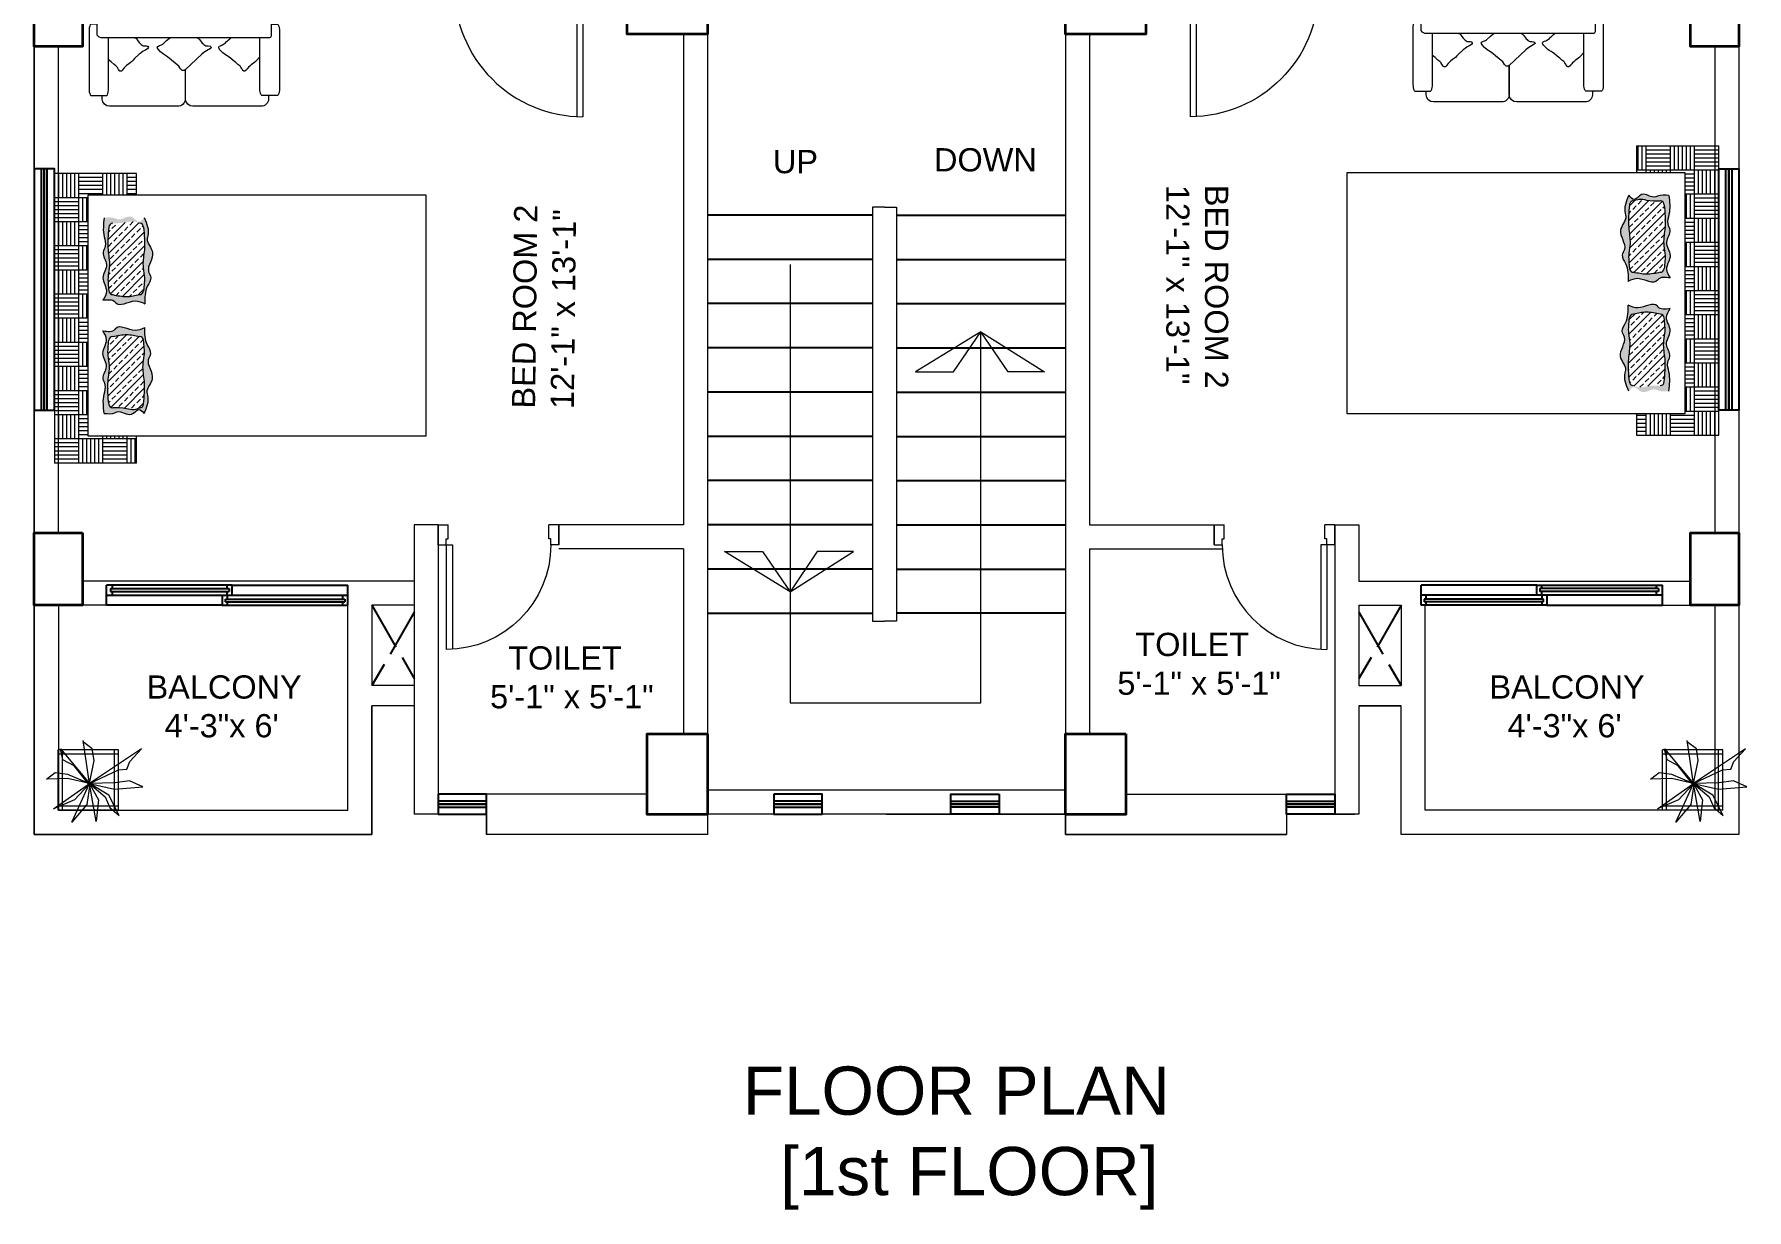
# Model space of a CAD drawing. Header units: inches. Extents: x -6918 to 21732, y -6368 to 1797.
# Drawn here: x 19393.7 to 19819.7, y -4395 to -4102.7 of the extents above; entities that cross this region are included whole.
import ezdxf

# ---------------------------------------------------------------- set-up
doc = ezdxf.new("R2010")
doc.units = ezdxf.units.IN
doc.header["$MEASUREMENT"] = 0
doc.linetypes.add('ACAD_ISO02W100', pattern=[15, 12, -3])
for name, color, linetype, lineweight in [('COLOUMN', 10, 'Continuous', 35), ('DIM', 10, 'Continuous', 18), ('dim-8', 7, 'Continuous', 9), ('Door', 6, 'Continuous', 15), ('FTOB', 252, 'Continuous', 18), ('funiture', 250, 'Continuous', 9), ('FUR', 251, 'Continuous', 9), ('furniture', 21, 'Continuous', 15), ('LINE', 250, 'Continuous', 15), ('Raling', 1, 'Continuous', 15), ('STAIR', 32, 'Continuous', 25), ('Varanda', 16, 'Continuous', 15), ('WALL', 7, 'Continuous', 20), ('WINDOW', 5, 'Continuous', 25)]:
    doc.layers.add(name, color=color, linetype=linetype, lineweight=lineweight)
doc.layers.add('DOT', color=140, linetype='ACAD_ISO02W100')
doc.styles.get("Standard").update_dxf_attribs({"font": 'arial.ttf'})

# ---------------------------------------------------------------- blocks, each defined once
blk = doc.blocks.new('A$C71373806')
at = {"layer": 'Door'}
for p, q in [((2, 5), (2, 31)), ((3.5, 5), (3.5, 30.96)), ((0, 5), (0, 0)), ((0, 5), (2, 5)), ((2, 5), (2, 3.5)), ((2, 5), (3.5, 5)), ((28, 5), (28, 3.5)), ((30, 5), (28, 5)), ((30, 5), (30, 0)), ((0, 0), (2.5, 0)), ((2, 3.5), (2.5, 3.5)), ((2.5, 3.5), (2.5, 0)), ((27.5, 3.5), (27.5, 0)), ((28, 3.5), (27.5, 3.5)), ((30, 0), (27.5, 0))]:
    blk.add_line(p, q, dxfattribs=at)
blk.add_arc((2, 5), 26, 0, 90, dxfattribs=at)
blk = doc.blocks.new('M door')
at = {"layer": 'Door'}
for p, q in [((10890.88, 11660.35), (10895.88, 11660.35)), ((10890.88, 11660.35), (10890.88, 11658.35)), ((10895.88, 11660.35), (10895.88, 11657.85)), ((10890.88, 11658.35), (10892.38, 11658.35)), ((10892.38, 11658.35), (10892.38, 11657.85)), ((10892.38, 11657.85), (10895.88, 11657.85)), ((10890.88, 11626.35), (10860.38, 11626.35)), ((10890.88, 11627.85), (10860.42, 11627.85)), ((10890.88, 11626.35), (10890.88, 11627.85)), ((10890.88, 11624.35), (10890.88, 11626.35)), ((10890.88, 11626.35), (10892.38, 11626.35)), ((10892.38, 11626.85), (10895.88, 11626.85)), ((10892.38, 11626.35), (10892.38, 11626.85)), ((10895.88, 11624.35), (10895.88, 11626.85)), ((10890.88, 11624.35), (10895.88, 11624.35))]:
    blk.add_line(p, q, dxfattribs=at)
blk.add_arc((10892.38, 11626.35), 32, 90, 180, dxfattribs=at)
blk = doc.blocks.new('ADFSDF')
at = {"layer": 'COLOUMN'}
for points in [[(-22327.73, -19135.6), (-22309.73, -19135.6), (-22309.73, -19147.6), (-22327.73, -19147.6)], [(-22206.23, -19135.6), (-22186.23, -19135.6), (-22186.23, -19150.6), (-22206.23, -19150.6)], [(-22045.23, -19135.6), (-22025.23, -19135.6), (-22025.23, -19150.6), (-22045.23, -19150.6)], [(-21921.73, -19135.6), (-21903.73, -19135.6), (-21903.73, -19147.6), (-21921.73, -19147.6)], [(-22315.73, -19284.6), (-22315.73, -19302.6), (-22327.73, -19302.6), (-22327.73, -19284.6)], [(-22206.23, -19284.6), (-22186.23, -19284.6), (-22186.23, -19299.6), (-22206.23, -19299.6)], [(-22045.23, -19284.6), (-22025.23, -19284.6), (-22025.23, -19299.6), (-22045.23, -19299.6)], [(-21903.73, -19284.6), (-21903.73, -19302.6), (-21915.73, -19302.6), (-21915.73, -19284.6)], [(-22315.73, -19438.6), (-22315.73, -19456.6), (-22327.73, -19456.6), (-22327.73, -19438.6)], [(-22180.23, -19438.6), (-22160.23, -19438.6), (-22160.23, -19453.6), (-22180.23, -19453.6)], [(-22071.23, -19438.6), (-22051.23, -19438.6), (-22051.23, -19453.6), (-22071.23, -19453.6)], [(-21903.73, -19438.6), (-21903.73, -19456.6), (-21915.73, -19456.6), (-21915.73, -19438.6)], [(-22315.73, -19577.6), (-22315.73, -19595.6), (-22327.73, -19595.6), (-22327.73, -19577.6)], [(-21903.73, -19577.6), (-21903.73, -19595.6), (-21915.73, -19595.6), (-21915.73, -19577.6)], [(-22160.23, -19627.6), (-22160.23, -19647.6), (-22175.23, -19647.6), (-22175.23, -19627.6)], [(-22056.23, -19627.6), (-22056.23, -19647.6), (-22071.23, -19647.6), (-22071.23, -19627.6)]]:
    blk.add_lwpolyline(points, close=True, dxfattribs=at)
blk = doc.blocks.new('A$C33DE3946')
at = {"layer": 'funiture', "linetype": 'ByBlock', "ltscale": 50}
h = blk.add_hatch(color=146, dxfattribs=at)
edge = h.paths.add_edge_path()
edge.add_spline(control_points=[(26.11, 44.95), (25.33, 45.31), (23.06, 46.36), (19.74, 43.94), (18.12, 46.16), (16.86, 45.98), (15.66, 45.81)], knot_values=[0, 0, 0, 0, 2.535089, 7.417238, 7.565084, 10.641303, 10.641303, 10.641303, 10.641303], degree=3, periodic=0)
edge.add_spline(control_points=[(15.66, 45.81), (16.11, 46.53), (17.22, 48.33), (14.72, 51.39), (17.5, 54.6), (15.14, 57.26), (16.65, 59.45), (15.53, 62.38), (15.8, 64.74), (15.97, 66.32)], knot_values=[0, 0, 0, 0, 2.365898, 5.877054, 9.315251, 12.442743, 14.040477, 16.397017, 21.143287, 21.143287, 21.143287, 21.143287], degree=3, periodic=0)
edge.add_spline(control_points=[(15.97, 66.32), (16.94, 66.42), (18.07, 66.54), (20.14, 65.41), (22.47, 67.79), (24.5, 64.66), (25.5, 65.85), (25.92, 66.35)], knot_values=[0, 0, 0, 0, 2.808231, 3.268551, 6.873507, 9.111892, 10.726097, 10.726097, 10.726097, 10.726097], degree=3, periodic=0)
edge.add_spline(control_points=[(25.92, 66.35), (26.58, 64.85), (27.34, 63.09), (26.29, 60.15), (29.54, 57.41), (26.08, 53.93), (28.02, 51.24), (26.07, 48.7), (26.09, 46.44), (26.11, 44.95)], knot_values=[0, 0, 0, 0, 4.610529, 5.374615, 9.016949, 13.930416, 15.45398, 17.711327, 22.172351, 22.172351, 22.172351, 22.172351], degree=3, periodic=0)
edge = h.paths.add_edge_path(flags=16)
edge.add_spline(control_points=[(18.14, 47.2), (19.28, 46.96), (21.49, 46.49), (23.7, 46.97), (24.78, 47.2)], knot_values=[0, 0, 0, 0, 3.429086, 6.69861, 6.69861, 6.69861, 6.69861], degree=3, periodic=0)
edge.add_ellipse((24.78, 48.2), major_axis=(0.708, 0.708), ratio=1, start_angle=225.0292, end_angle=312.4047)
edge.add_spline(control_points=[(25.78, 48.15), (25.92, 49.42), (26.15, 51.51), (25.4, 54.88), (26.27, 58.89), (25.96, 62.08), (25.78, 63.96)], knot_values=[0, 0, 0, 0, 3.808144, 6.257194, 10.21247, 15.843289, 15.843289, 15.843289, 15.843289], degree=3, periodic=0)
edge.add_ellipse((24.78, 63.96), major_axis=(0.707, 0.707), ratio=1, start_angle=315.4095, end_angle=405)
edge.add_spline(control_points=[(24.78, 64.96), (24.32, 65.16), (23.28, 65.63), (21.02, 64.97), (19.27, 64.96), (18.14, 64.96)], knot_values=[0, 0, 0, 0, 1.462449, 3.329855, 6.731129, 6.731129, 6.731129, 6.731129], degree=3, periodic=0)
edge.add_ellipse((18.14, 63.96), major_axis=(-0.707, 0.707), ratio=1, start_angle=-45, end_angle=45)
edge.add_spline(control_points=[(17.14, 63.96), (16.96, 62.08), (16.65, 58.89), (17.52, 54.88), (16.77, 51.51), (17, 49.42), (17.15, 48.15)], knot_values=[0, 0, 0, 0, 5.630819, 9.586095, 12.035145, 15.843289, 15.843289, 15.843289, 15.843289], degree=3, periodic=0)
edge.add_ellipse((18.14, 48.2), major_axis=(0.707, 0.707), ratio=1, start_angle=137.5277, end_angle=225)
h = blk.add_hatch(color=146, dxfattribs=at)
edge = h.paths.add_edge_path()
edge.add_spline(control_points=[(25.92, 17.65), (25.5, 18.15), (24.5, 19.34), (22.47, 16.21), (20.14, 18.59), (18.07, 17.46), (16.94, 17.58), (15.97, 17.68)], knot_values=[0, 0, 0, 0, 1.614205, 3.85259, 7.457546, 7.917867, 10.726097, 10.726097, 10.726097, 10.726097], degree=3, periodic=0)
edge.add_spline(control_points=[(15.97, 17.68), (15.8, 19.26), (15.53, 21.62), (16.65, 24.55), (15.14, 26.74), (17.5, 29.4), (14.72, 32.61), (17.22, 35.67), (16.11, 37.47), (15.66, 38.19)], knot_values=[0, 0, 0, 0, 4.74627, 7.10281, 8.700544, 11.828036, 15.266233, 18.777389, 21.143287, 21.143287, 21.143287, 21.143287], degree=3, periodic=0)
edge.add_spline(control_points=[(15.66, 38.19), (16.86, 38.02), (18.12, 37.84), (19.74, 40.06), (23.06, 37.64), (25.33, 38.69), (26.11, 39.05)], knot_values=[0, 0, 0, 0, 3.076219, 3.224065, 8.106215, 10.641303, 10.641303, 10.641303, 10.641303], degree=3, periodic=0)
edge.add_spline(control_points=[(26.11, 39.05), (26.09, 37.56), (26.07, 35.3), (28.02, 32.76), (26.08, 30.07), (29.54, 26.59), (26.29, 23.85), (27.34, 20.91), (26.58, 19.15), (25.92, 17.65)], knot_values=[0, 0, 0, 0, 4.461025, 6.718371, 8.241935, 13.155403, 16.797737, 17.561823, 22.172351, 22.172351, 22.172351, 22.172351], degree=3, periodic=0)
edge = h.paths.add_edge_path(flags=16)
edge.add_spline(control_points=[(24.78, 36.8), (23.7, 37.03), (21.49, 37.51), (19.28, 37.04), (18.14, 36.8)], knot_values=[0, 0, 0, 0, 3.269523, 6.69861, 6.69861, 6.69861, 6.69861], degree=3, periodic=0)
edge.add_ellipse((18.14, 35.8), major_axis=(-0.707, 0.707), ratio=1, start_angle=-45, end_angle=42.4723)
edge.add_spline(control_points=[(17.15, 35.85), (17, 34.58), (16.77, 32.49), (17.52, 29.12), (16.65, 25.11), (16.96, 21.92), (17.14, 20.04)], knot_values=[0, 0, 0, 0, 3.808144, 6.257194, 10.21247, 15.843289, 15.843289, 15.843289, 15.843289], degree=3, periodic=0)
edge.add_ellipse((18.14, 20.04), major_axis=(0.707, 0.707), ratio=1, start_angle=135, end_angle=225)
edge.add_spline(control_points=[(18.14, 19.04), (19.27, 19.04), (21.02, 19.03), (23.28, 18.37), (24.32, 18.84), (24.78, 19.04)], knot_values=[0, 0, 0, 0, 3.401273, 5.26868, 6.731129, 6.731129, 6.731129, 6.731129], degree=3, periodic=0)
edge.add_ellipse((24.78, 20.04), major_axis=(-0.707, 0.707), ratio=1, start_angle=135, end_angle=224.5905)
edge.add_spline(control_points=[(25.78, 20.04), (25.96, 21.92), (26.27, 25.11), (25.4, 29.12), (26.15, 32.49), (25.92, 34.58), (25.78, 35.85)], knot_values=[0, 0, 0, 0, 5.630819, 9.586095, 12.035145, 15.843289, 15.843289, 15.843289, 15.843289], degree=3, periodic=0)
edge.add_ellipse((24.78, 35.8), major_axis=(-0.708, 0.708), ratio=1, start_angle=227.5953, end_angle=314.9708)
at = {"layer": 'funiture', "color": 146, "linetype": 'ByBlock', "lineweight": 9, "ltscale": 50}
for p, q in [((9.59, 77.31), (3.59, 77.31)), ((3.59, 77.31), (3.59, 71.31)), ((4.59, 77.31), (4.59, 71.31)), ((5.59, 77.31), (5.59, 71.31)), ((6.59, 77.31), (6.59, 71.31)), ((7.59, 77.31), (7.59, 71.31)), ((8.59, 77.31), (8.59, 71.31)), ((15.59, 77.31), (9.59, 77.31)), ((9.59, 77.31), (9.59, 71.31)), ((21.59, 77.31), (15.59, 77.31)), ((15.59, 77.31), (15.59, 72)), ((16.59, 77.31), (16.59, 72)), ((17.59, 77.31), (17.59, 72)), ((18.59, 77.31), (18.59, 72)), ((19.59, 77.31), (19.59, 72)), ((20.59, 77.31), (20.59, 72)), ((24, 77.31), (21.59, 77.31)), ((21.59, 77.31), (21.59, 72)), ((24, 72), (24, 77.31)), ((15.59, 76.31), (9.59, 76.31)), ((15.59, 75.31), (9.59, 75.31)), ((15.59, 74.31), (9.59, 74.31)), ((15.59, 73.31), (9.59, 73.31)), ((24, 76.31), (21.59, 76.31)), ((24, 75.31), (21.59, 75.31)), ((24, 74.31), (21.59, 74.31)), ((24, 73.31), (21.59, 73.31)), ((9.59, 71.31), (3.59, 71.31)), ((3.59, 71.31), (3.59, 65.31)), ((9.59, 70.31), (3.59, 70.31)), ((9.59, 69.31), (3.59, 69.31)), ((9.59, 68.31), (3.59, 68.31)), ((15.59, 72.31), (9.59, 72.31)), ((12, 71.31), (9.59, 71.31)), ((9.59, 71.31), (9.59, 65.31)), ((10.59, 71.31), (10.59, 65.31)), ((11.59, 71.31), (11.59, 65.31)), ((24, 72.31), (21.59, 72.31)), ((9.59, 67.31), (3.59, 67.31)), ((9.59, 66.31), (3.59, 66.31)), ((3.59, 65.31), (3.59, 59.31)), ((9.59, 65.31), (3.59, 65.31)), ((4.59, 65.31), (4.59, 59.31)), ((5.59, 65.31), (5.59, 59.31)), ((6.59, 65.31), (6.59, 59.31)), ((7.59, 65.31), (7.59, 59.31)), ((8.59, 65.31), (8.59, 59.31)), ((9.59, 65.31), (9.59, 59.31)), ((12, 65.31), (9.59, 65.31)), ((12, 64.31), (9.59, 64.31)), ((12, 63.31), (9.59, 63.31)), ((12, 62.31), (9.59, 62.31)), ((12, 61.31), (9.59, 61.31)), ((12, 60.31), (9.59, 60.31)), ((9.59, 59.31), (3.59, 59.31)), ((3.59, 59.31), (3.59, 53.31)), ((9.59, 58.31), (3.59, 58.31)), ((9.59, 57.31), (3.59, 57.31)), ((9.59, 56.31), (3.59, 56.31)), ((12, 59.31), (9.59, 59.31)), ((9.59, 59.31), (9.59, 53.31)), ((10.59, 59.31), (10.59, 53.31)), ((11.59, 59.31), (11.59, 53.31)), ((9.59, 55.31), (3.59, 55.31)), ((9.59, 54.31), (3.59, 54.31)), ((9.59, 53.31), (3.59, 53.31)), ((3.59, 53.31), (3.59, 47.31)), ((4.59, 53.31), (4.59, 47.31)), ((5.59, 53.31), (5.59, 47.31)), ((6.59, 53.31), (6.59, 47.31)), ((7.59, 53.31), (7.59, 47.31)), ((8.59, 53.31), (8.59, 47.31)), ((12, 53.31), (9.59, 53.31)), ((9.59, 53.31), (9.59, 47.31)), ((12, 52.31), (9.59, 52.31)), ((12, 51.31), (9.59, 51.31)), ((9.59, 47.31), (3.59, 47.31)), ((3.59, 47.31), (3.59, 41.31)), ((12, 50.31), (9.59, 50.31)), ((12, 49.31), (9.59, 49.31)), ((12, 48.31), (9.59, 48.31)), ((12, 47.31), (9.59, 47.31)), ((9.59, 47.31), (9.59, 41.31)), ((10.59, 47.31), (10.59, 41.31)), ((11.59, 47.31), (11.59, 41.31)), ((9.59, 46.31), (3.59, 46.31)), ((9.59, 45.31), (3.59, 45.31)), ((9.59, 44.31), (3.59, 44.31)), ((9.59, 43.31), (3.59, 43.31)), ((9.59, 42.31), (3.59, 42.31)), ((9.59, 41.31), (3.59, 41.31)), ((3.59, 41.31), (3.59, 35.31)), ((4.59, 41.31), (4.59, 35.31)), ((5.59, 41.31), (5.59, 35.31)), ((6.59, 41.31), (6.59, 35.31)), ((7.59, 41.31), (7.59, 35.31)), ((8.59, 41.31), (8.59, 35.31)), ((12, 41.31), (9.59, 41.31)), ((9.59, 41.31), (9.59, 35.31)), ((12, 40.31), (9.59, 40.31)), ((12, 39.31), (9.59, 39.31)), ((9.59, 35.31), (3.59, 35.31)), ((3.59, 35.31), (3.59, 29.31)), ((9.59, 34.31), (3.59, 34.31)), ((12, 38.31), (9.59, 38.31)), ((12, 37.31), (9.59, 37.31)), ((12, 36.31), (9.59, 36.31)), ((12, 35.31), (9.59, 35.31)), ((9.59, 35.31), (9.59, 29.31)), ((10.59, 35.31), (10.59, 29.31)), ((11.59, 35.31), (11.59, 29.31)), ((9.59, 33.31), (3.59, 33.31)), ((9.59, 32.31), (3.59, 32.31)), ((9.59, 31.31), (3.59, 31.31)), ((9.59, 30.31), (3.59, 30.31)), ((9.59, 29.31), (3.59, 29.31)), ((3.59, 29.31), (3.59, 23.31)), ((4.59, 29.31), (4.59, 23.31)), ((5.59, 29.31), (5.59, 23.31)), ((6.59, 29.31), (6.59, 23.31)), ((7.59, 29.31), (7.59, 23.31)), ((8.59, 29.31), (8.59, 23.31)), ((12, 29.31), (9.59, 29.31)), ((9.59, 29.31), (9.59, 23.31)), ((12, 28.31), (9.59, 28.31)), ((12, 27.31), (9.59, 27.31)), ((12, 26.31), (9.59, 26.31)), ((9.59, 23.31), (3.59, 23.31)), ((3.59, 23.31), (3.59, 17.31)), ((9.59, 22.31), (3.59, 22.31)), ((9.59, 21.31), (3.59, 21.31)), ((12, 25.31), (9.59, 25.31)), ((12, 24.31), (9.59, 24.31)), ((12, 23.31), (9.59, 23.31)), ((9.59, 23.31), (9.59, 17.31)), ((10.59, 23.31), (10.59, 17.31)), ((11.59, 23.31), (11.59, 17.31)), ((9.59, 20.31), (3.59, 20.31)), ((9.59, 19.31), (3.59, 19.31)), ((9.59, 18.31), (3.59, 18.31)), ((9.59, 17.31), (3.59, 17.31)), ((3.59, 17.31), (3.59, 11.31)), ((4.59, 17.31), (4.59, 11.31)), ((5.59, 17.31), (5.59, 11.31)), ((6.59, 17.31), (6.59, 11.31)), ((7.59, 17.31), (7.59, 11.31)), ((8.59, 17.31), (8.59, 11.31)), ((12, 17.31), (9.59, 17.31)), ((9.59, 17.31), (9.59, 11.31)), ((12, 16.31), (9.59, 16.31)), ((12, 15.31), (9.59, 15.31)), ((12, 14.31), (9.59, 14.31)), ((12, 13.31), (9.59, 13.31)), ((9.59, 11.31), (3.59, 11.31)), ((3.59, 11.31), (3.59, 5.31)), ((9.59, 10.31), (3.59, 10.31)), ((9.59, 9.31), (3.59, 9.31)), ((12, 12.31), (9.59, 12.31)), ((15.59, 11.31), (9.59, 11.31)), ((9.59, 11.31), (9.59, 5.31)), ((10.59, 11.31), (10.59, 5.31)), ((11.59, 11.31), (11.59, 5.31)), ((12.59, 11.31), (12.59, 5.31)), ((13.59, 11.31), (13.59, 5.31)), ((14.59, 11.31), (14.59, 5.31)), ((15.59, 12), (15.59, 11.31)), ((21.59, 11.31), (15.59, 11.31)), ((15.59, 11.31), (15.59, 5.31)), ((21.59, 10.31), (15.59, 10.31)), ((21.59, 9.31), (15.59, 9.31)), ((16.59, 12), (16.59, 11.31)), ((17.59, 12), (17.59, 11.31)), ((18.59, 12), (18.59, 11.31)), ((19.59, 12), (19.59, 11.31)), ((20.59, 12), (20.59, 11.31)), ((21.59, 12), (21.59, 11.31)), ((24, 11.31), (21.59, 11.31)), ((21.59, 11.31), (21.59, 5.31)), ((22.59, 11.31), (22.59, 5.31)), ((23.59, 11.31), (23.59, 5.31)), ((24, 5.31), (24, 12)), ((9.59, 8.31), (3.59, 8.31)), ((9.59, 7.31), (3.59, 7.31)), ((9.59, 6.31), (3.59, 6.31)), ((9.59, 5.31), (3.59, 5.31)), ((15.59, 5.31), (9.59, 5.31)), ((21.59, 8.31), (15.59, 8.31)), ((21.59, 7.31), (15.59, 7.31)), ((21.59, 6.31), (15.59, 6.31)), ((21.59, 5.31), (15.59, 5.31)), ((24, 5.31), (21.59, 5.31))]:
    blk.add_line(p, q, dxfattribs=at)
at = {"layer": 'funiture', "color": 146, "ltscale": 20}
for p, q in [((12, 12), (12, 72)), ((12, 72), (96, 72)), ((96, 72), (96, 12)), ((96, 12), (12, 12))]:
    blk.add_line(p, q, dxfattribs=at)
at = {"layer": 'funiture', "color": 146, "linetype": 'ByBlock', "ltscale": 50}
for p, q in [((21.19, 65.12), (16.9, 60.83)), ((24.62, 65.03), (17.04, 57.44)), ((18.79, 64.49), (17.91, 63.61)), ((21.88, 64.05), (21, 63.17)), ((23.21, 65.38), (22.33, 64.49)), ((25.7, 64.34), (25.42, 64.05)), ((17.91, 60.08), (17.02, 59.19)), ((17.46, 63.17), (17.03, 62.73)), ((25.89, 62.76), (17.25, 54.12)), ((19.23, 61.4), (18.35, 60.52)), ((20.56, 62.73), (19.67, 61.84)), ((22.33, 60.96), (21.44, 60.08)), ((23.65, 62.29), (22.77, 61.4)), ((24.98, 63.61), (24.09, 62.73)), ((25.42, 60.52), (24.54, 59.63)), ((26.01, 61.11), (25.86, 60.96)), ((26.04, 59.37), (16.95, 50.28)), ((18.35, 56.98), (17.46, 56.1)), ((25.66, 55.46), (17.58, 47.37)), ((19.67, 58.31), (18.79, 57.42)), ((21, 59.63), (20.12, 58.75)), ((21.44, 56.54), (20.56, 55.66)), ((22.77, 57.87), (21.88, 56.98)), ((24.09, 59.19), (23.21, 58.31)), ((24.54, 56.1), (23.65, 55.21)), ((25.86, 57.42), (24.98, 56.54)), ((17.46, 52.56), (16.99, 52.09)), ((18.79, 53.89), (17.91, 53)), ((20.12, 55.21), (19.23, 54.33)), ((20.56, 52.12), (19.67, 51.24)), ((25.92, 52.18), (20.52, 46.78)), ((21.88, 53.45), (21, 52.56)), ((23.21, 54.77), (22.33, 53.89)), ((23.65, 51.68), (22.77, 50.79)), ((24.98, 53), (24.09, 52.12)), ((25.71, 53.74), (25.42, 53.45)), ((17.91, 49.47), (17.09, 48.65)), ((19.23, 50.79), (18.35, 49.91)), ((19.67, 47.7), (18.99, 47.02)), ((21, 49.03), (20.12, 48.14)), ((22.33, 50.35), (21.44, 49.47)), ((22.77, 47.26), (22.27, 46.76)), ((24.09, 48.58), (23.21, 47.7)), ((25.82, 48.54), (24.39, 47.11)), ((25.42, 49.91), (24.54, 49.03)), ((25.98, 50.47), (25.86, 50.35)), ((25.91, 34.5), (16.93, 25.51)), ((21.62, 37.27), (16.94, 32.6)), ((17.02, 34.44), (17, 34.42)), ((24.7, 36.82), (17.28, 29.4)), ((18.35, 35.77), (17.46, 34.88)), ((19.67, 37.09), (18.79, 36.21)), ((21.44, 35.33), (20.56, 34.44)), ((22.77, 36.65), (21.88, 35.77)), ((23.23, 37.11), (23.21, 37.09)), ((24.54, 34.88), (23.65, 34)), ((25.74, 36.09), (24.98, 35.33)), ((25.79, 30.83), (16.97, 22.01)), ((17.46, 31.35), (17.11, 31)), ((18.79, 32.68), (17.91, 31.79)), ((20.12, 34), (19.23, 33.12)), ((20.56, 30.91), (19.67, 30.02)), ((21.88, 32.23), (21, 31.35)), ((23.21, 33.56), (22.33, 32.68)), ((23.65, 30.47), (22.77, 29.58)), ((24.98, 31.79), (24.09, 30.91)), ((25.98, 32.8), (25.42, 32.23)), ((17.91, 28.26), (17.16, 27.51)), ((25.79, 27.3), (17.66, 19.17)), ((19.23, 29.58), (18.35, 28.7)), ((19.67, 26.49), (18.79, 25.6)), ((21, 27.81), (20.12, 26.93)), ((22.33, 29.14), (21.44, 28.26)), ((22.77, 26.05), (21.88, 25.16)), ((24.09, 27.37), (23.21, 26.49)), ((25.42, 28.7), (24.54, 27.81)), ((25.86, 25.6), (24.98, 24.72)), ((17.02, 23.84), (16.88, 23.7)), ((18.35, 25.16), (17.46, 24.28)), ((18.79, 22.07), (17.91, 21.18)), ((20.12, 23.39), (19.23, 22.51)), ((21.44, 24.72), (20.56, 23.84)), ((26.04, 24.02), (20.94, 18.91)), ((21.88, 21.63), (21, 20.74)), ((23.21, 22.95), (22.33, 22.07)), ((24.54, 24.28), (23.65, 23.39)), ((25.97, 22.17), (25.42, 21.63)), ((17.46, 20.74), (17.11, 20.39)), ((20.56, 20.3), (19.67, 19.42)), ((23.65, 19.86), (22.77, 18.97)), ((24.98, 21.18), (24.09, 20.3)), ((25.8, 20.24), (24.46, 18.9))]:
    blk.add_line(p, q, dxfattribs=at)
for centre, start, end in [((18.14, 63.96), 90, 180), ((24.78, 63.96), 0, 90), ((24.78, 48.2), 270.0292, 357.4047), ((24.78, 35.8), 2.5953, 89.9708), ((18.14, 20.04), 180, 270), ((24.78, 20.04), 270, 0)]:
    blk.add_arc(centre, 1, start, end, dxfattribs=at)
at = {"layer": 'funiture', "color": 146, "linetype": 'ByBlock', "lineweight": 0, "ltscale": 50}
for centre, start, end in [((18.14, 48.2), 182.5277, 270), ((18.14, 35.8), 90, 177.4723)]:
    blk.add_arc(centre, 1, start, end, dxfattribs=at)
at = {"layer": 'funiture', "color": 146, "linetype": 'ByBlock', "ltscale": 50}
for points, knots in [([(15.97, 66.32), (15.8, 64.74), (15.53, 62.38), (16.65, 59.45), (15.14, 57.26), (17.5, 54.6), (14.72, 51.39), (17.22, 48.33), (16.11, 46.53), (15.66, 45.81)], [0, 0, 0, 0, 4.74627, 7.10281, 8.700544, 11.828036, 15.266233, 18.777389, 21.143287, 21.143287, 21.143287, 21.143287]), ([(17.14, 63.96), (16.96, 62.08), (16.65, 58.89), (17.52, 54.88), (16.77, 51.51), (17, 49.42), (17.15, 48.15)], [0, 0, 0, 0, 5.630819, 9.586095, 12.035145, 15.843289, 15.843289, 15.843289, 15.843289]), ([(25.78, 63.96), (25.96, 62.08), (26.27, 58.89), (25.4, 54.88), (26.15, 51.51), (25.92, 49.42), (25.78, 48.15)], [0, 0, 0, 0, 5.630819, 9.586095, 12.035145, 15.843289, 15.843289, 15.843289, 15.843289]), ([(25.92, 66.35), (26.58, 64.85), (27.34, 63.09), (26.29, 60.15), (29.54, 57.41), (26.08, 53.93), (28.02, 51.24), (26.07, 48.7), (26.09, 46.44), (26.11, 44.95)], [0, 0, 0, 0, 4.610529, 5.374615, 9.016949, 13.930416, 15.45398, 17.711327, 22.172351, 22.172351, 22.172351, 22.172351]), ([(18.14, 47.2), (19.28, 46.96), (21.49, 46.49), (23.7, 46.97), (24.78, 47.2)], [0, 0, 0, 0, 3.429086, 6.69861, 6.69861, 6.69861, 6.69861]), ([(15.66, 45.81), (16.86, 45.98), (18.12, 46.16), (19.74, 43.94), (23.06, 46.36), (25.33, 45.31), (26.11, 44.95)], [0, 0, 0, 0, 3.076219, 3.224065, 8.106215, 10.641303, 10.641303, 10.641303, 10.641303]), ([(15.66, 38.19), (16.86, 38.02), (18.12, 37.84), (19.74, 40.06), (23.06, 37.64), (25.33, 38.69), (26.11, 39.05)], [0, 0, 0, 0, 3.076219, 3.224065, 8.106215, 10.641303, 10.641303, 10.641303, 10.641303]), ([(25.92, 17.65), (26.58, 19.15), (27.34, 20.91), (26.29, 23.85), (29.54, 26.59), (26.08, 30.07), (28.02, 32.76), (26.07, 35.3), (26.09, 37.56), (26.11, 39.05)], [0, 0, 0, 0, 4.610529, 5.374615, 9.016949, 13.930416, 15.45398, 17.711327, 22.172351, 22.172351, 22.172351, 22.172351]), ([(15.97, 17.68), (15.8, 19.26), (15.53, 21.62), (16.65, 24.55), (15.14, 26.74), (17.5, 29.4), (14.72, 32.61), (17.22, 35.67), (16.11, 37.47), (15.66, 38.19)], [0, 0, 0, 0, 4.74627, 7.10281, 8.700544, 11.828036, 15.266233, 18.777389, 21.143287, 21.143287, 21.143287, 21.143287]), ([(17.14, 20.04), (16.96, 21.92), (16.65, 25.11), (17.52, 29.12), (16.77, 32.49), (17, 34.58), (17.15, 35.85)], [0, 0, 0, 0, 5.630819, 9.586095, 12.035145, 15.843289, 15.843289, 15.843289, 15.843289]), ([(18.14, 36.8), (19.28, 37.04), (21.49, 37.51), (23.7, 37.03), (24.78, 36.8)], [0, 0, 0, 0, 3.429086, 6.69861, 6.69861, 6.69861, 6.69861]), ([(25.78, 20.04), (25.96, 21.92), (26.27, 25.11), (25.4, 29.12), (26.15, 32.49), (25.92, 34.58), (25.78, 35.85)], [0, 0, 0, 0, 5.630819, 9.586095, 12.035145, 15.843289, 15.843289, 15.843289, 15.843289]), ([(15.97, 17.68), (16.94, 17.58), (18.07, 17.46), (20.14, 18.59), (22.47, 16.21), (24.5, 19.34), (25.5, 18.15), (25.92, 17.65)], [0, 0, 0, 0, 2.808231, 3.268551, 6.873507, 9.111892, 10.726097, 10.726097, 10.726097, 10.726097]), ([(24.78, 19.04), (24.32, 18.84), (23.28, 18.37), (21.02, 19.03), (19.27, 19.04), (18.14, 19.04)], [0, 0, 0, 0, 1.462449, 3.329855, 6.731129, 6.731129, 6.731129, 6.731129])]:
    blk.add_open_spline(points, degree=3, knots=knots, dxfattribs=at)
blk = doc.blocks.new('A$C32D36C69')
at = {"layer": 'FUR'}
for points in [[(3.02, 23.85), (44.08, 23.85, -0.237245), (45.38, 23.27), (45.38, 17.75, -0.239259), (44.08, 17.1), (2.39, 17.1, -0.373324), (1.95, 17.57), (1.95, 23.26, -0.259578), (3.02, 23.85, -0.458998)], [(1.95, 20.39), (0.47, 20.39, 0.000201), (0.29, 20.27, 0.125644), (0, 18.8), (0, 4.32, 0.112539), (0.28, 2.84), (0.47, 2.71), (4.38, 2.71), (4.55, 2.84, 0.107081), (4.85, 4.32), (4.85, 17.1)], [(4.85, 12.29), (5.68, 11.39), (6.1, 11), (6.43, 10.73), (7, 10.3), (7.36, 10.01), (7.68, 9.71), (7.87, 9.5), (8.06, 9.22), (8.13, 9.13), (8.17, 9.08), (8.24, 8.97), (8.56, 8.73), (8.7, 8.71), (8.83, 8.73), (8.94, 8.81), (9.06, 8.92), (9.22, 9.12), (9.36, 9.36), (9.46, 9.52), (9.56, 9.71), (9.69, 9.89), (9.84, 10.04), (10.32, 10.4), (10.85, 10.86), (11.5, 11.43), (12.17, 11.98), (12.71, 12.37), (12.98, 12.54), (13.44, 12.83), (13.77, 13.08), (14.05, 13.31), (14.46, 13.68), (14.7, 13.95), (14.86, 14.15), (15.01, 14.35, 0.398667), (14.95, 14.96), (14.65, 15.08), (14.32, 15.21), (14.03, 15.33), (13.87, 15.43), (13.42, 15.81), (13.12, 16.09), (12.9, 16.31), (12.76, 16.46), (12.37, 16.76), (12.14, 16.94), (11.74, 17.09)], [(36.22, 17.1), (36.01, 17.06, 0.261458), (35.35, 16.55), (35.18, 16.31), (34.88, 15.9), (34.4, 15.35), (33.87, 15.04), (33.12, 15), (32.88, 14.98), (32.71, 14.92), (32.6, 14.73), (32.65, 14.52), (32.79, 14.32), (33.2, 14.05), (33.47, 13.91), (33.87, 13.69), (34.4, 13.32), (34.9, 12.96), (36.05, 11.89), (36.41, 11.51), (36.79, 11.09), (37.48, 10.54), (38.04, 10.11), (38.62, 9.55), (39.01, 9.03), (39.04, 8.97), (39.27, 8.77), (39.5, 8.71), (39.72, 8.78), (40.02, 9.12), (40.31, 9.62), (40.37, 9.72), (40.65, 10.04), (41.14, 10.41), (41.84, 11.02), (42.49, 11.57)], [(45.38, 20.39), (46.86, 20.39, -0.000201), (47.05, 20.27, -0.125644), (47.34, 18.8), (47.34, 4.32, -0.112539), (47.06, 2.84), (46.86, 2.71), (42.96, 2.71), (42.79, 2.84, -0.107081), (42.49, 4.32), (42.49, 17.1)], [(2.7, 2.71), (2.7, 1.81, 0.422461), (4.57, 0), (21.51, 0, 0.405948), (23.38, 1.81), (23.38, 9.1)], [(23.42, 9.04), (23.42, 1.81, 0.422528), (25.29, 0), (42.23, 0, 0.405948), (44.1, 1.81), (44.1, 2.71)]]:
    blk.add_lwpolyline(points, format="xyb", dxfattribs=at)
blk.add_lwpolyline([(20.65, 17.1), (20.44, 17.06), (20.12, 16.88), (19.84, 16.63), (19.6, 16.31), (19.37, 15.98), (19.19, 15.73), (18.98, 15.5), (18.74, 15.29), (18.29, 15.04), (17.74, 15), (17.26, 14.96), (17.02, 14.8), (16.99, 14.55), (17.18, 14.35), (18.12, 13.8), (18.78, 13.35), (19.3, 12.98), (23.42, 9.06), (23.66, 8.91), (24.2, 8.93), (24.56, 9.31), (25, 9.96), (26.81, 11.51), (27.39, 11.98), (28.08, 12.46), (28.85, 12.96), (29.55, 13.54), (30.14, 14.22), (30.39, 14.66), (30.24, 14.91), (30.11, 14.97), (29.82, 15.1), (29.32, 15.3), (29.02, 15.49), (28.34, 16.09), (28.06, 16.39), (27.37, 16.94), (26.85, 17.1)], dxfattribs=at)
blk = doc.blocks.new('FTOB')
at = {"layer": 'FTOB', "color": 72}
for p, q in [((1351.64, 2641.12), (1360.62, 2634.82)), ((1356.22, 2644.41), (1360.62, 2634.82)), ((1362.23, 2644.29), (1360.62, 2634.82)), ((1353.43, 2626.2), (1360.62, 2634.82)), ((1360.62, 2634.82), (1359.01, 2624.1)), ((1373.58, 2626.2), (1360.62, 2634.82))]:
    blk.add_line(p, q, dxfattribs=at)
at = {"layer": 'FTOB'}
for p, q in [((1352.86, 2641.48), (1352.86, 2626.48)), ((1367.86, 2641.48), (1352.86, 2641.48)), ((1353.91, 2641.48), (1353.91, 2626.48)), ((1366.81, 2641.48), (1366.81, 2626.48)), ((1367.86, 2641.48), (1367.86, 2626.48)), ((1367.86, 2640.43), (1352.86, 2640.43)), ((1367.86, 2627.53), (1352.86, 2627.53)), ((1367.86, 2626.48), (1352.86, 2626.48))]:
    blk.add_line(p, q, dxfattribs=at)
at = {"layer": 'FTOB', "color": 72, "flags": 128}
for points in [[(1360.53, 2635), (1356.89, 2638.84), (1351.64, 2641.12)], [(1360.68, 2635.07), (1359.98, 2640.05), (1356.22, 2644.41)], [(1360.62, 2634.82), (1362.86, 2638.86), (1362.23, 2644.29)], [(1349.94, 2633.78), (1352.1, 2632.11), (1355.1, 2632.46), (1360.62, 2634.82)], [(1360.62, 2634.82), (1367.84, 2631.39), (1369.86, 2631.28), (1370.64, 2629.34), (1373.58, 2626.2)]]:
    blk.add_lwpolyline(points, dxfattribs=at)
blk.add_lwpolyline([(1360.62, 2634.82), (1364.51, 2638.16), (1365.66, 2640.82), (1368.01, 2642.77), (1365.44, 2637.73)], close=True, dxfattribs=at)
at = {"layer": 'FTOB', "color": 72, "extrusion": (0, 0, -1), "flags": 128}
for points in [[(-1360.62, 2634.82), (-1355.16, 2633.58), (-1349.94, 2633.78)], [(-1360.39, 2634.89), (-1356.77, 2630.41), (-1354.02, 2628.9), (-1353.43, 2626.2)], [(-1360.62, 2634.82), (-1361.76, 2629.13), (-1361.31, 2626.18), (-1359.11, 2624.5)], [(-1360.62, 2634.82), (-1366.83, 2636.26), (-1373.85, 2635.62)], [(-1373.85, 2635.62), (-1370.58, 2634.19), (-1366.99, 2634.63), (-1360.62, 2634.82)]]:
    blk.add_lwpolyline(points, dxfattribs=at)

msp = doc.modelspace()

# ---------------------------------------------------------------- linework, layer by layer
at = {"layer": 'dim-8', "ltscale": 2}
for points in [[(19393.74, -4226.69), (19393.74, -4105.69)], [(19399.74, -4226.69), (19399.74, -4105.69)], [(19811.74, -4105.69), (19811.74, -4226.69)], [(19817.74, -4105.69), (19817.74, -4226.69)], [(19488.24, -4269.69), (19477.74, -4269.69), (19477.74, -4301.69), (19393.74, -4301.69), (19393.74, -4244.69)], [(19817.74, -4244.69), (19817.74, -4301.69), (19733.74, -4301.69), (19733.74, -4269.69), (19723.24, -4269.69)], [(19723.24, -4296.69), (19705.24, -4296.69), (19705.24, -4301.69), (19650.24, -4301.69), (19650.24, -4296.69), (19561.24, -4296.69), (19561.24, -4301.69), (19506.24, -4301.69), (19506.24, -4296.69), (19488.24, -4296.69)]]:
    msp.add_lwpolyline(points, dxfattribs=at)
at = {"layer": 'DOT'}
for p, q in [((19477.74, -4244.69), (19488.24, -4262.95)), ((19488.24, -4246.43), (19477.74, -4264.69)), ((19733.74, -4244.69), (19723.24, -4262.95)), ((19723.24, -4246.43), (19733.74, -4264.69))]:
    msp.add_line(p, q, dxfattribs=at)
at = {"layer": 'LINE'}
msp.add_lwpolyline([(19581.74, -4159.94), (19581.74, -4268.95), (19629.24, -4268.95), (19629.24, -4176.67), (19612.91, -4186.67), (19622.4, -4186.67), (19629.24, -4176.67), (19645.04, -4186.67), (19635.98, -4186.67), (19629.24, -4176.67)], dxfattribs=at)
msp.add_lwpolyline([(19581.74, -4241.37), (19565.41, -4231.37), (19574.9, -4231.37), (19581.74, -4241.37), (19597.54, -4231.37), (19588.48, -4231.37)], close=True, dxfattribs=at)
at = {"layer": 'Raling'}
for points in [[(19605.24, -4145.69), (19602.24, -4145.69), (19602.24, -4248.69), (19605.24, -4248.69)], [(19605.24, -4145.69), (19608.24, -4145.69), (19608.24, -4248.69), (19605.24, -4248.69)]]:
    msp.add_lwpolyline(points, dxfattribs=at)
at = {"layer": 'STAIR'}
for p, q in [((19602.24, -4147.69), (19561.24, -4147.69)), ((19608.24, -4147.69), (19650.24, -4147.69)), ((19602.24, -4158.69), (19561.24, -4158.69)), ((19608.24, -4158.69), (19650.24, -4158.69)), ((19602.24, -4169.69), (19561.24, -4169.69)), ((19608.24, -4169.69), (19650.24, -4169.69)), ((19602.24, -4180.69), (19561.24, -4180.69)), ((19608.24, -4180.69), (19650.24, -4180.69)), ((19602.24, -4191.69), (19561.24, -4191.69)), ((19608.24, -4191.69), (19650.24, -4191.69)), ((19602.24, -4202.69), (19561.24, -4202.69)), ((19608.24, -4202.69), (19650.24, -4202.69)), ((19602.24, -4213.69), (19561.24, -4213.69)), ((19608.24, -4213.69), (19650.24, -4213.69)), ((19602.24, -4224.69), (19561.24, -4224.69)), ((19608.24, -4224.69), (19650.24, -4224.69)), ((19602.24, -4235.69), (19561.24, -4235.69)), ((19608.24, -4235.69), (19650.24, -4235.69)), ((19561.24, -4246.69), (19602.24, -4246.69)), ((19650.24, -4246.69), (19608.24, -4246.69))]:
    msp.add_line(p, q, dxfattribs=at)
at = {"layer": 'Varanda'}
for points in [[(19393.74, -4244.69), (19393.74, -4301.69), (19477.74, -4301.69), (19477.74, -4269.69)], [(19399.74, -4244.69), (19399.74, -4295.69), (19471.74, -4295.69), (19471.74, -4244.69)], [(19817.74, -4244.69), (19817.74, -4301.69), (19733.74, -4301.69), (19733.74, -4269.69)], [(19811.74, -4244.69), (19811.74, -4295.69), (19739.74, -4295.69), (19739.74, -4244.69)]]:
    msp.add_lwpolyline(points, dxfattribs=at)
at = {"layer": 'WALL'}
for p, q in [((19393.74, -4105.69), (19393.74, -4136.19)), ((19555.24, -4102.69), (19555.24, -4224.69)), ((19561.24, -4102.69), (19561.24, -4276.69)), ((19650.24, -4102.69), (19650.24, -4276.69)), ((19656.24, -4102.69), (19656.24, -4224.69)), ((19817.74, -4105.69), (19817.74, -4136.19)), ((19398.74, -4136.19), (19393.74, -4136.19)), ((19812.74, -4136.19), (19817.74, -4136.19)), ((19393.74, -4196.19), (19393.74, -4226.69)), ((19398.74, -4196.19), (19393.74, -4196.19)), ((19812.74, -4196.19), (19817.74, -4196.19)), ((19817.74, -4196.19), (19817.74, -4226.69)), ((19494.24, -4224.69), (19488.24, -4224.69)), ((19488.24, -4224.69), (19488.24, -4296.69)), ((19494.24, -4224.69), (19494.24, -4296.69)), ((19555.24, -4224.69), (19524.24, -4224.69)), ((19524.24, -4224.69), (19524.24, -4229.69)), ((19656.24, -4224.69), (19687.24, -4224.69)), ((19687.24, -4224.69), (19687.24, -4229.69)), ((19717.24, -4224.69), (19723.24, -4224.69)), ((19717.24, -4224.69), (19717.24, -4296.69)), ((19723.24, -4224.69), (19723.24, -4238.69)), ((19555.24, -4230.69), (19524.24, -4230.69)), ((19555.24, -4230.69), (19555.24, -4276.69)), ((19656.24, -4230.69), (19689.26, -4230.69)), ((19656.24, -4230.69), (19656.24, -4276.69)), ((19488.24, -4238.69), (19405.74, -4238.69)), ((19411.74, -4239.69), (19411.74, -4244.69)), ((19471.74, -4239.69), (19471.74, -4244.69)), ((19723.24, -4238.69), (19805.74, -4238.69)), ((19738.74, -4239.69), (19738.74, -4244.69)), ((19798.74, -4239.69), (19798.74, -4244.69)), ((19398.74, -4244.69), (19393.74, -4244.69)), ((19412.74, -4244.69), (19405.74, -4244.69)), ((19488.24, -4244.69), (19477.74, -4244.69)), ((19477.74, -4244.69), (19477.74, -4264.69)), ((19723.24, -4244.69), (19733.74, -4244.69)), ((19723.24, -4244.69), (19723.24, -4264.69)), ((19733.74, -4244.69), (19733.74, -4264.69)), ((19798.74, -4244.69), (19805.74, -4244.69)), ((19488.24, -4264.69), (19477.74, -4264.69)), ((19723.24, -4264.69), (19733.74, -4264.69)), ((19488.24, -4269.69), (19477.74, -4269.69)), ((19723.24, -4269.69), (19733.74, -4269.69)), ((19723.24, -4269.69), (19723.24, -4296.69)), ((19546.24, -4291.69), (19506.24, -4291.69)), ((19506.24, -4291.69), (19506.24, -4301.69)), ((19650.24, -4290.69), (19561.24, -4290.69)), ((19577.74, -4291.69), (19577.74, -4296.69)), ((19589.74, -4291.69), (19589.74, -4296.69)), ((19621.74, -4291.69), (19621.74, -4296.69)), ((19633.74, -4291.69), (19633.74, -4296.69)), ((19665.24, -4291.69), (19705.24, -4291.69)), ((19705.24, -4291.69), (19705.24, -4301.69)), ((19494.24, -4296.69), (19489.24, -4296.69)), ((19577.74, -4296.69), (19561.24, -4296.69)), ((19561.24, -4296.69), (19561.24, -4301.69)), ((19605.74, -4296.69), (19589.74, -4296.69)), ((19605.74, -4296.69), (19621.74, -4296.69)), ((19633.74, -4296.69), (19650.24, -4296.69)), ((19650.24, -4296.69), (19650.24, -4301.69)), ((19717.24, -4296.69), (19722.24, -4296.69)), ((19561.24, -4301.69), (19506.24, -4301.69)), ((19650.24, -4301.69), (19705.24, -4301.69))]:
    msp.add_line(p, q, dxfattribs=at)
at = {"layer": 'WINDOW'}
for p, q in [((19442.97, -4239.69), (19411.74, -4239.69)), ((19411.74, -4244.69), (19411.74, -4239.69)), ((19442.97, -4239.69), (19471.74, -4239.69)), ((19470.51, -4243.15), (19470.51, -4242.19)), ((19471.74, -4244.69), (19471.74, -4239.69)), ((19767.51, -4239.69), (19738.74, -4239.69)), ((19738.74, -4244.69), (19738.74, -4239.69)), ((19739.97, -4243.15), (19739.97, -4242.19)), ((19767.51, -4239.69), (19798.74, -4239.69)), ((19798.74, -4244.69), (19798.74, -4239.69)), ((19440.48, -4244.69), (19411.74, -4244.69)), ((19440.48, -4244.69), (19471.74, -4244.69)), ((19470.51, -4244.69), (19470.51, -4243.83)), ((19470.97, -4243.15), (19470.97, -4243.83)), ((19769.99, -4244.69), (19738.74, -4244.69)), ((19739.51, -4243.15), (19739.51, -4243.83)), ((19739.97, -4244.69), (19739.97, -4243.83)), ((19769.99, -4244.69), (19798.74, -4244.69))]:
    msp.add_line(p, q, dxfattribs=at)
at = {"layer": 'WINDOW', "ltscale": 5}
for p, q in [((19411.74, -4242.19), (19471.74, -4242.19)), ((19412.74, -4240.55), (19442.2, -4240.55)), ((19412.74, -4240.55), (19412.74, -4241.24)), ((19412.74, -4241.24), (19442.2, -4241.24)), ((19413.2, -4240.55), (19413.2, -4239.69)), ((19413.2, -4242.19), (19413.2, -4241.24)), ((19440.48, -4242.19), (19440.48, -4244.69)), ((19441.74, -4240.55), (19441.74, -4239.69)), ((19441.74, -4242.19), (19441.74, -4241.24)), ((19441.74, -4242.19), (19441.74, -4243.15)), ((19442.2, -4240.55), (19442.2, -4241.24)), ((19442.97, -4242.19), (19442.97, -4239.69)), ((19798.74, -4242.19), (19738.74, -4242.19)), ((19767.51, -4242.19), (19767.51, -4239.69)), ((19797.74, -4240.55), (19768.28, -4240.55)), ((19768.28, -4240.55), (19768.28, -4241.24)), ((19797.74, -4241.24), (19768.28, -4241.24)), ((19768.74, -4240.55), (19768.74, -4239.69)), ((19768.74, -4242.19), (19768.74, -4241.24)), ((19768.74, -4242.19), (19768.74, -4243.15)), ((19769.99, -4242.19), (19769.99, -4244.69)), ((19797.28, -4240.55), (19797.28, -4239.69)), ((19797.28, -4242.19), (19797.28, -4241.24)), ((19797.74, -4240.55), (19797.74, -4241.24)), ((19441.28, -4243.15), (19470.97, -4243.15)), ((19441.28, -4243.83), (19441.28, -4243.15)), ((19441.28, -4243.83), (19470.97, -4243.83)), ((19441.74, -4243.83), (19441.74, -4244.69)), ((19769.2, -4243.15), (19739.51, -4243.15)), ((19769.2, -4243.83), (19739.51, -4243.83)), ((19768.74, -4243.83), (19768.74, -4244.69)), ((19769.2, -4243.83), (19769.2, -4243.15))]:
    msp.add_line(p, q, dxfattribs=at)
at = {"layer": 'WINDOW'}
for points in [[(19393.74, -4196.19), (19398.74, -4196.19), (19398.74, -4136.19), (19393.74, -4136.19)], [(19395.49, -4196.19), (19396.99, -4196.19), (19396.99, -4136.19), (19395.49, -4136.19)], [(19396.24, -4196.19), (19396.24, -4196.19), (19396.24, -4136.19), (19396.24, -4136.19)], [(19817.74, -4196.19), (19812.74, -4196.19), (19812.74, -4136.19), (19817.74, -4136.19)], [(19815.99, -4196.19), (19814.49, -4196.19), (19814.49, -4136.19), (19815.99, -4136.19)], [(19815.24, -4196.19), (19815.24, -4196.19), (19815.24, -4136.19), (19815.24, -4136.19)], [(19494.24, -4291.69), (19494.24, -4296.69), (19506.24, -4296.69), (19506.24, -4291.69)], [(19494.24, -4293.44), (19494.24, -4294.94), (19506.24, -4294.94), (19506.24, -4293.44)], [(19577.74, -4291.69), (19577.74, -4296.69), (19589.74, -4296.69), (19589.74, -4291.69)], [(19577.74, -4293.44), (19577.74, -4294.94), (19589.74, -4294.94), (19589.74, -4293.44)], [(19633.74, -4291.69), (19633.74, -4296.69), (19621.74, -4296.69), (19621.74, -4291.69)], [(19633.74, -4293.44), (19633.74, -4294.94), (19621.74, -4294.94), (19621.74, -4293.44)], [(19717.24, -4291.69), (19717.24, -4296.69), (19705.24, -4296.69), (19705.24, -4291.69)], [(19717.24, -4293.44), (19717.24, -4294.94), (19705.24, -4294.94), (19705.24, -4293.44)], [(19494.24, -4294.19), (19494.24, -4294.19), (19506.24, -4294.19), (19506.24, -4294.19)], [(19577.74, -4294.19), (19577.74, -4294.19), (19589.74, -4294.19), (19589.74, -4294.19)], [(19633.74, -4294.19), (19633.74, -4294.19), (19621.74, -4294.19), (19621.74, -4294.19)], [(19717.24, -4294.19), (19717.24, -4294.19), (19705.24, -4294.19), (19705.24, -4294.19)]]:
    msp.add_lwpolyline(points, close=True, dxfattribs=at)

# ---------------------------------------------------------------- block references
at = {"layer": 'COLOUMN'}
msp.add_blockref('ADFSDF', (41721.47, 15350.9), dxfattribs=at)
at = {"layer": 'DIM', "rotation": 89.99999999999999}
msp.add_blockref('M door', (31156.59, -14983.57), dxfattribs=at)
at = {"layer": 'DIM', "xscale": -1, "rotation": 270}
msp.add_blockref('M door', (8054.89, -14983.57), dxfattribs=at)
at = {"layer": 'furniture', "xscale": -1}
for p in [(19454.72, -4120.61), (19784.04, -4119.53)]:
    msp.add_blockref('A$C32D36C69', p, dxfattribs=at)
at = {"layer": 'furniture', "ltscale": 20, "rotation": 179.9999999999993}
msp.add_blockref('A$C33DE3946', (19816.33, -4125.1), dxfattribs=at)
at = {"layer": 'furniture', "ltscale": 20}
msp.add_blockref('A$C33DE3946', (19395.15, -4214.65), dxfattribs=at)
at = {"layer": 'furniture', "xscale": -1, "rotation": 180}
for p in [(18046.87, -1654.21), (18445.87, -1654.21)]:
    msp.add_blockref('FTOB', p, dxfattribs=at)
at = {"layer": 'WALL', "xscale": -1, "rotation": 180}
msp.add_blockref('A$C71373806', (19494.24, -4224.69), dxfattribs=at)
at = {"layer": 'WALL', "rotation": 180}
msp.add_blockref('A$C71373806', (19717.24, -4224.69), dxfattribs=at)

# ---------------------------------------------------------------- texts
at = {"layer": 'Raling', "color": 156, "lineweight": 40, "attachment_point": 1}
for s, width, heights, insert, char_height in [('UP', 81.5336, [0], (19577.48, -4131.47), 5.781), ('DOWN', 81.5336, [0], (19617.56, -4131.02), 5.781), ('   TOILET^J 5\'-1" x {\\C156;\\c6900480;5\'-1"}', 81.5336, [0], (19504.89, -4254.91), 5.7807), ('   TOILET^J 5\'-1" x {\\C156;\\c6900480;5\'-1"}', 81.5336, [0], (19660.91, -4251.55), 5.7807), (' BALCONY^J   4\'-3"x 6\'', 81.5336, [0], (19419.43, -4262.13), 5.7807), (' BALCONY^J   4\'-3"x 6\'', 81.5336, [0], (19753.48, -4262.13), 5.7807), ('     FLOOR PLAN^J       [1st FLOOR]', 183.7365, [62.69], (19546.72, -4359.41), 12)]:
    msp.add_mtext_dynamic_manual_height_columns(s, width=width, gutter_width=0.723, heights=heights, dxfattribs=dict(at, insert=insert, char_height=char_height))
at = {"layer": 'Raling', "color": 156, "lineweight": 40, "char_height": 5.7807, "attachment_point": 1}
for insert, rotation in [((19690.74, -4140.14), 270), ((19512.54, -4195.73), 89.3408)]:
    msp.add_mtext_dynamic_manual_height_columns('BED ROOM 2^J12\'-1" x 13\'-1"', width=81.5336, gutter_width=0.723, heights=[0], dxfattribs=dict(at, insert=insert, rotation=rotation))

doc.saveas('drawing.dxf')
